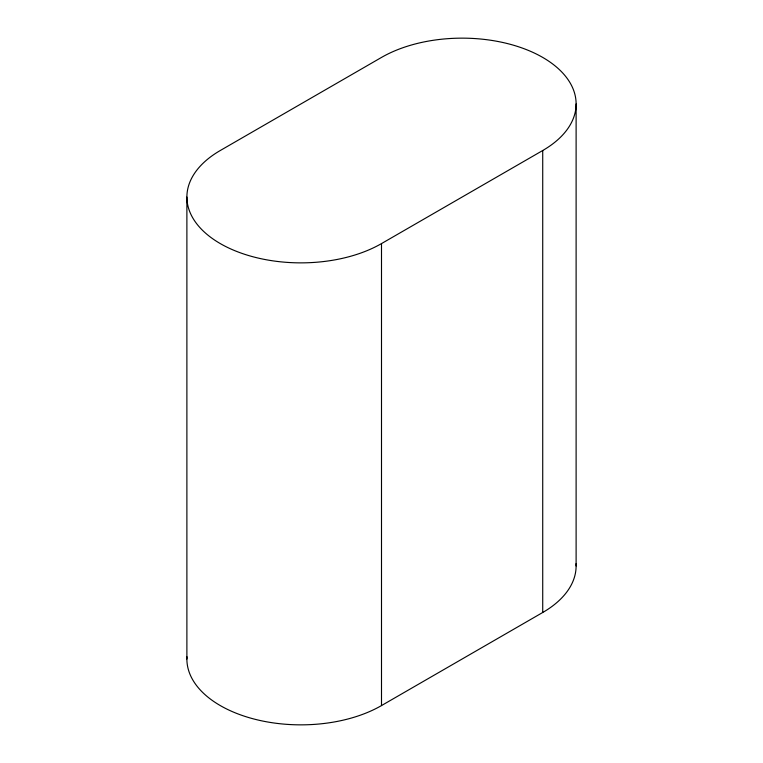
<?xml version="1.0" encoding="UTF-8"?>
<svg xmlns="http://www.w3.org/2000/svg" width="763" height="763" viewBox="0 0 763 763"><rect width="100%" height="100%" fill="white"/><g stroke="black" fill="none" stroke-linecap="round" stroke-linejoin="round"><path stroke-width="1.14" d="M381.5 243.588L542.722 150.511A114.002 65.818 0 0 0 542.722 57.425A114.002 65.818 0 0 0 381.5 57.425L220.278 150.511A114.002 65.818 0 0 0 220.278 243.588A114.002 65.818 0 0 0 381.5 243.588L381.5 705.575A114.002 65.818 0 0 1 255.443 719.395A114.002 65.818 0 0 1 186.954 656.752M381.5 705.575L542.722 612.489A114.002 65.818 0 0 0 576.046 563.676M576.113 103.968L576.113 565.955M542.722 150.511L542.722 612.489M186.887 197.045L186.887 659.032"/></g></svg>
